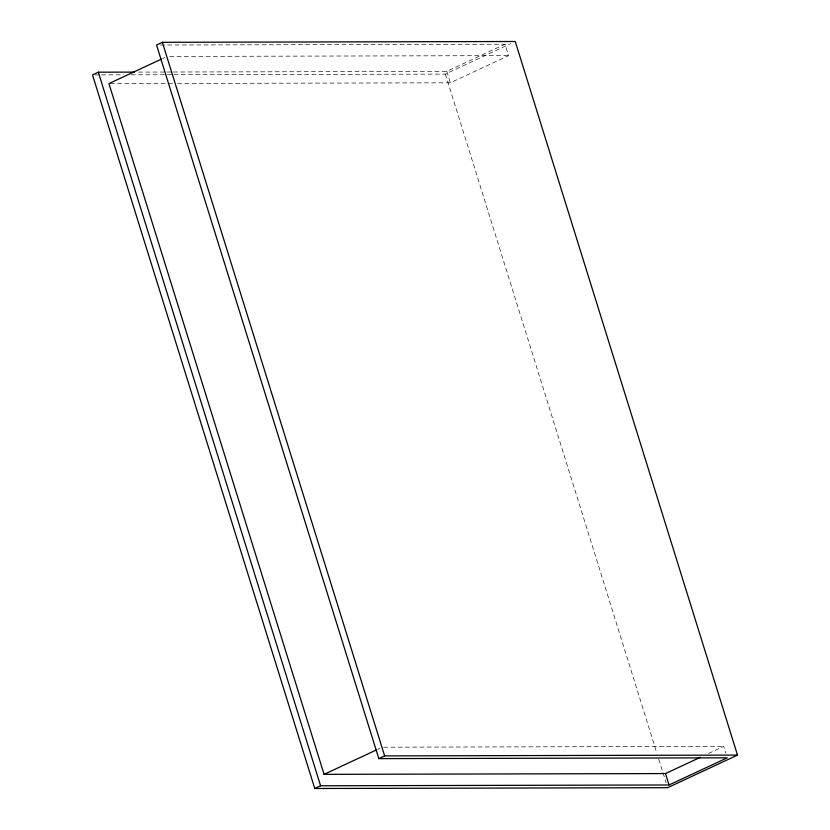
<?xml version="1.0" encoding="UTF-8"?>
<svg xmlns="http://www.w3.org/2000/svg" width="830" height="830" viewBox="0 0 830 830"><rect width="100%" height="100%" fill="white"/><g stroke="black" fill="none" stroke-linecap="round" stroke-linejoin="round"><path stroke-width="0.62" stroke-dasharray="4.15 3.11" d="M162.504 58.598L164.838 57.509M173.449 72.013L446.779 71.39L505.003 44.229L508.562 55.641L450.337 82.803L174.891 83.436M173.927 74.71L445.368 74.098L510.585 43.668M377.65 749.365L379.984 748.276M708.571 753.474L723.708 746.409L725.845 753.256M160.439 45.017L505.003 44.229M169.745 56.419L508.562 55.641M138.475 72.096L165.678 72.034M166.975 72.023L172.163 72.013M95.087 74.897L100.254 74.887M101.55 74.876L123.525 74.835M131.275 74.814L166.176 74.731M167.463 74.731L172.64 74.721M110.224 83.581L173.595 83.436M383.605 747.187L723.708 746.409M446.779 71.39L450.337 82.803M445.368 74.098L656.841 753.069M658.771 759.253L662.62 771.62M663.004 772.855L666.085 782.742"/><path stroke-width="1.25" d="M134.595 72.106L98.324 72.189L92.504 74.897L314.757 788.5L667.631 787.691L737.497 755.103L515.243 41.5L162.369 42.309L156.548 45.028L378.812 758.62L727.267 757.821L669.042 784.983L320.588 785.782L314.757 788.5M161.342 59.138L108.938 83.591L324.084 774.349L665.484 773.57L700.416 757.271M324.084 774.349L376.488 749.905M378.812 758.62L384.632 755.902L737.497 755.103M665.484 773.57L669.042 784.983M162.369 42.309L384.632 755.902M98.324 72.189L320.588 785.782"/></g></svg>
